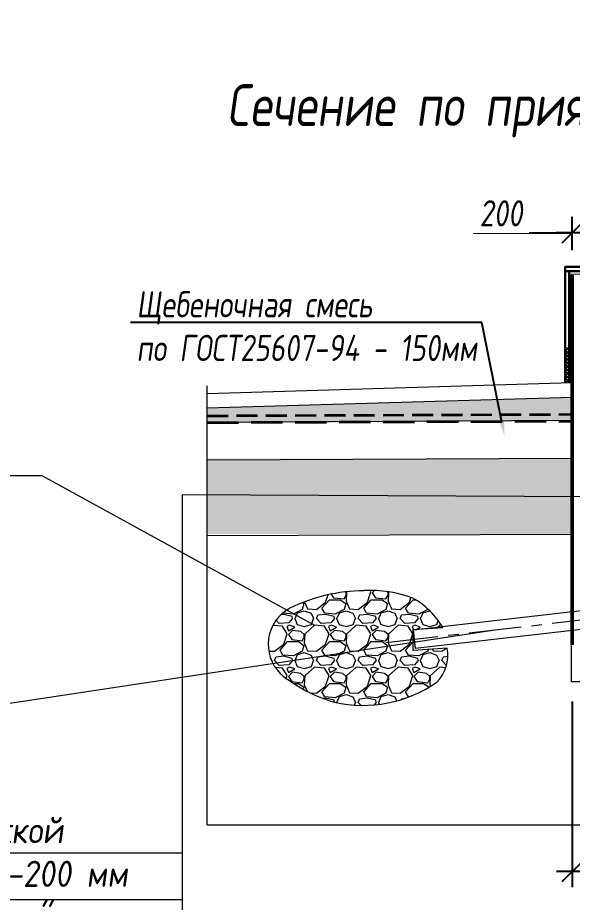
# Model space of a CAD drawing. Header units: millimetres. Extents: x -434100 to 9270898, y 0 to 249028.
# Drawn here: x -344010 to -341359, y 21910 to 26136 of the extents above; entities that cross this region are included whole.
import ezdxf
from ezdxf import colors
from ezdxf.entities.mleader import LeaderData, LeaderLine
from ezdxf.math import Vec2, Vec3

# ---------------------------------------------------------------- set-up
doc = ezdxf.new("R2010")
doc.units = ezdxf.units.MM
doc.header["$MEASUREMENT"] = 0
for name, pattern in [('CENTER', [2, 1.25, -0.25, 0.25, -0.25]), ('DASHED', [19.05, 12.7, -6.35]), ('HIDDEN', [6, 4, -2]), ('ГОСТ 2.303 4', [7, 5, -2, 0])]:
    doc.linetypes.add(name, pattern=pattern)
doc.layers.get('0').update_dxf_attribs({"color": 250, "lineweight": 9})
for name, color, linetype, lineweight in [('_0', 250, 'Continuous', 9), ('_Гранит', 5, 'Continuous', 9), ('А-Гидроизоляция', 152, 'Continuous', 5), ('А-слив', 4, 'Continuous', 9), ('А-Штрих_Гранит', 161, 'Continuous', 5), ('АР_ЖБ', 251, 'Continuous', 50), ('АР_Лестницы наружные', 7, 'Continuous', 15), ('АР_Оси', 195, 'Continuous', 9), ('АР_Оси_Разм', 7, 'Continuous', 15), ('АР_Отметки', 250, 'Continuous', 15), ('АР_Размеры', 175, 'Continuous', 9), ('АР_Текст', 250, 'Continuous', 5), ('АР_Тонкие', 250, 'Continuous', 5), ('АР_Тонкие линие построения', 251, 'Continuous', 9), ('Нвдписи', 164, 'Continuous', 18)]:
    doc.layers.add(name, color=color, linetype=linetype, lineweight=lineweight)
doc.styles.add('GOST 2.304', font='CS_Gost2304.shx')
doc.styles.add('ISOCPEUR', font='isocpeur.TTF', dxfattribs={"width": 0.7})
doc.styles.add('Архитект', font='isocpeur.TTF', dxfattribs={"width": 0.8, "oblique": 8})
doc.styles.add('Архитектурный размер', font='isocpeur.TTF', dxfattribs={"width": 0.8, "oblique": 8})
doc.dimstyles.new('KK 100', dxfattribs={"dimscale": 100, "dimtxt": 3, "dimasz": 2, "dimexe": 1.5, "dimexo": 2, "dimtad": 1, "dimdec": 0, "dimtxsty": 'GOST 2.304', "dimblk": 'OBLIQUE', "dimcen": 2.5, "dimdle": 1.5, "dimadec": 0, "dimazin": 0, "dimtfac": 1, "dimtdec": 0, "dimtmove": 0, "dimatfit": 3, "dimarcsym": 0})

# ---------------------------------------------------------------- blocks, each defined once
blk = doc.blocks.new('_DotSmall')
at = {"color": 0, "linetype": 'ByBlock', "const_width": 0.5}
blk.add_lwpolyline([(-0.0625, 0, 1), (0.0625, 0, 1)], format="xyb", close=True, dxfattribs=at)
blk = doc.blocks.new('_Oblique')
at = {"color": 0, "linetype": 'ByBlock', "lineweight": -2}
blk.add_line((-0.5, -0.5), (0.5, 0.5), dxfattribs=at)
blk = doc.blocks.new('*D1501')
at = {"layer": 'АР_Оси_Разм', "color": 0, "lineweight": -2, "transparency": 16777216}
for p, q in [((-341359.2, 22869.8), (-341359.2, 21982.2)), ((-340128.8, 22766.4), (-340128.8, 21982.2)), ((-340053.8, 22057.2), (-341434.2, 22057.2))]:
    blk.add_line(p, q, dxfattribs=at)
at = {"layer": 'АР_Оси_Разм', "color": 0, "lineweight": -2, "transparency": 16777216, "xscale": 100, "yscale": 100, "zscale": 100, "rotation": 180}
blk.add_blockref('_Oblique', (-341359.2, 22057.2), dxfattribs=at)
at = {"layer": 'АР_Оси_Разм', "color": 0, "lineweight": -2, "transparency": 16777216, "xscale": 100, "yscale": 100, "zscale": 100}
blk.add_blockref('_Oblique', (-340128.8, 22057.2), dxfattribs=at)
at = {"layer": 'АР_Оси_Разм', "color": 0, "lineweight": 9, "transparency": 16777216, "insert": (-340744, 22149.7), "char_height": 125, "attachment_point": 5, "style": 'Архитектурный размер', "bg_fill": 3, "box_fill_scale": 1.25, "bg_fill_color": 256, "bg_fill_true_color": 13158600, "bg_fill_transparency": 0}
blk.add_mtext('1230', dxfattribs=at)
blk = doc.blocks.new('*D1503')
at = {"layer": 'АР_Оси_Разм', "color": 0, "lineweight": -2, "transparency": 16777216}
for p, q in [((-341359.2, 25025.6), (-341359.2, 25183.8)), ((-341159.2, 25025.6), (-341159.2, 25183.8)), ((-341833.4, 25108.8), (-341359.2, 25108.8)), ((-341084.2, 25108.8), (-341434.2, 25108.8))]:
    blk.add_line(p, q, dxfattribs=at)
at = {"layer": 'АР_Оси_Разм', "color": 0, "lineweight": -2, "transparency": 16777216, "xscale": 100, "yscale": 100, "zscale": 100, "rotation": 180}
blk.add_blockref('_Oblique', (-341359.2, 25108.8), dxfattribs=at)
at = {"layer": 'АР_Оси_Разм', "color": 0, "lineweight": -2, "transparency": 16777216, "xscale": 100, "yscale": 100, "zscale": 100}
blk.add_blockref('_Oblique', (-341159.2, 25108.8), dxfattribs=at)
at = {"layer": 'АР_Оси_Разм', "color": 0, "lineweight": 9, "transparency": 16777216, "insert": (-341699.6, 25201.3), "char_height": 125, "attachment_point": 5, "style": 'Архитектурный размер', "bg_fill": 3, "box_fill_scale": 1.25, "bg_fill_color": 256, "bg_fill_true_color": 13158600, "bg_fill_transparency": 0}
blk.add_mtext('200', dxfattribs=at)
blk = doc.blocks.new('лорлро')
at = {"layer": 'АР_Тонкие линие построения', "linetype": 'Continuous'}
for p, q in [((-162, 510), (-166.5, 514)), ((-160, 512), (-162, 470)), ((-162, 498), (-162, 510)), ((-156.6, 515.1), (-160, 512)), ((-60, 464), (-44, 514)), ((-44, 514), (-47.9, 520.4)), ((-27.9, 520.1), (-38, 510)), ((-38, 510), (-22, 486)), ((38, 510), (32.1, 515.1)), ((40, 512), (38, 470)), ((38, 498), (38, 510)), ((41.9, 513.7), (40, 512)), ((-360.4, 466.3), (-346, 432)), ((-278, 436), (-242, 476)), ((-260, 464), (-248.5, 500)), ((-242, 476), (-190, 476)), ((-233.5, 503.2), (-222, 486)), ((-222, 486), (-172, 480)), ((-190, 476), (-164, 458)), ((-172, 480), (-162, 498)), ((-162, 470), (-146, 432)), ((-78, 436), (-42, 476)), ((-42, 476), (10, 476)), ((-22, 486), (28, 480)), ((10, 476), (36, 458)), ((28, 480), (38, 498)), ((38, 470), (54, 432)), ((122, 436), (158, 476)), ((140, 464), (147.6, 487.6)), ((158, 476), (171, 476)), ((-372, 430), (-414, 408)), ((-394, 414), (-362, 424)), ((-364, 458), (-372, 430)), ((-370.4, 462.4), (-364, 458)), ((-362, 424), (-330, 412)), ((-346, 432), (-304, 430)), ((-304, 430), (-260, 464)), ((-264, 412), (-278, 436)), ((-172, 430), (-214, 408)), ((-194, 414), (-162, 424)), ((-164, 458), (-172, 430)), ((-162, 424), (-130, 412)), ((-146, 432), (-104, 430)), ((-104, 430), (-60, 464)), ((-64, 412), (-78, 436)), ((28, 430), (-14, 408)), ((6, 414), (38, 424)), ((36, 458), (28, 430)), ((38, 424), (70, 412)), ((54, 432), (96, 430)), ((96, 430), (140, 464)), ((136, 412), (122, 436)), ((228, 430), (186, 408)), ((206, 414), (237.3, 423.8)), ((228.6, 432.1), (228, 430)), ((-460, 406), (-473.7, 404.6)), ((-464, 412), (-464.5, 412.8)), ((-414, 408), (-464, 412)), ((-420, 396), (-460, 406)), ((-418, 386), (-436, 366)), ((-418, 386), (-420, 396)), ((-408, 386), (-396, 358)), ((-406, 386), (-394, 414)), ((-330, 412), (-318, 386)), ((-328, 358), (-318, 386)), ((-304, 386), (-298, 402)), ((-282, 362), (-304, 386)), ((-260, 406), (-298, 402)), ((-214, 408), (-264, 412)), ((-220, 396), (-260, 406)), ((-218, 386), (-236, 366)), ((-218, 386), (-220, 396)), ((-208, 386), (-196, 358)), ((-206, 386), (-194, 414)), ((-130, 412), (-118, 386)), ((-128, 358), (-118, 386)), ((-104, 386), (-98, 402)), ((-82, 362), (-104, 386)), ((-60, 406), (-98, 402)), ((-14, 408), (-64, 412)), ((-20, 396), (-60, 406)), ((-18, 386), (-36, 366)), ((-18, 386), (-20, 396)), ((-8, 386), (4, 358)), ((-6, 386), (6, 414)), ((70, 412), (82, 386)), ((72, 358), (82, 386)), ((96, 386), (102, 402)), ((118, 362), (96, 386)), ((140, 406), (102, 402)), ((186, 408), (136, 412)), ((180, 396), (140, 406)), ((182, 386), (164, 366)), ((182, 386), (180, 396)), ((192, 386), (204, 358)), ((194, 386), (206, 414)), ((-466, 350), (-512.1, 353.8)), ((-482, 362), (-496.9, 378.2)), ((-436, 366), (-482, 362)), ((-444, 314), (-466, 350)), ((-432, 354), (-446, 348)), ((-446, 348), (-438, 328)), ((-438, 328), (-408, 346)), ((-408, 346), (-432, 354)), ((-396, 358), (-362, 348)), ((-362, 348), (-328, 358)), ((-314, 354), (-360, 312)), ((-266, 350), (-314, 354)), ((-236, 366), (-282, 362)), ((-244, 314), (-266, 350)), ((-232, 354), (-246, 348)), ((-246, 348), (-238, 328)), ((-238, 328), (-208, 346)), ((-208, 346), (-232, 354)), ((-196, 358), (-162, 348)), ((-162, 348), (-128, 358)), ((-114, 354), (-160, 312)), ((-66, 350), (-114, 354)), ((-36, 366), (-82, 362)), ((-44, 314), (-66, 350)), ((-32, 354), (-46, 348)), ((-46, 348), (-38, 328)), ((-38, 328), (-8, 346)), ((-8, 346), (-32, 354)), ((4, 358), (38, 348)), ((38, 348), (72, 358)), ((86, 354), (40, 312)), ((134, 350), (86, 354)), ((164, 366), (118, 362)), ((156, 314), (134, 350)), ((168, 354), (154, 348)), ((154, 348), (159.7, 333.9)), ((192, 346), (168, 354)), ((173.3, 334.8), (192, 346)), ((204, 358), (238, 348)), ((238, 348), (272, 358)), ((272, 358), (278.4, 376)), ((286, 354), (272.2, 341.4)), ((293.7, 353.4), (286, 354)), ((-460, 264), (-444, 314)), ((-418, 330), (-438, 310)), ((-438, 310), (-422, 286)), ((-378, 324), (-418, 330)), ((-362, 310), (-378, 324)), ((-372, 280), (-362, 298)), ((-360, 312), (-362, 270)), ((-362, 298), (-362, 310)), ((-260, 264), (-244, 314)), ((-218, 330), (-238, 310)), ((-238, 310), (-222, 286)), ((-178, 324), (-218, 330)), ((-162, 310), (-178, 324)), ((-172, 280), (-162, 298)), ((-160, 312), (-162, 270)), ((-162, 298), (-162, 310)), ((-60, 264), (-44, 314)), ((-18, 330), (-38, 310)), ((-38, 310), (-22, 286)), ((22, 324), (-18, 330)), ((38, 310), (22, 324)), ((28, 280), (38, 298)), ((40, 312), (38, 270)), ((38, 298), (38, 310)), ((140, 264), (156, 314)), ((-504, 230), (-460, 264)), ((-478, 236), (-442, 276)), ((-442, 276), (-390, 276)), ((-422, 286), (-372, 280)), ((-390, 276), (-364, 258)), ((-364, 258), (-372, 230)), ((-362, 270), (-346, 232)), ((-304, 230), (-260, 264)), ((-278, 236), (-242, 276)), ((-242, 276), (-190, 276)), ((-222, 286), (-172, 280)), ((-190, 276), (-164, 258)), ((-164, 258), (-172, 230)), ((-162, 270), (-146, 232)), ((-104, 230), (-60, 264)), ((-78, 236), (-42, 276)), ((-42, 276), (10, 276)), ((-22, 286), (28, 280)), ((10, 276), (36, 258)), ((36, 258), (28, 230)), ((38, 270), (54, 232)), ((96, 230), (140, 264)), ((122, 236), (157.7, 275.7)), ((-532.2, 231.3), (-504, 230)), ((-464, 212), (-478, 236)), ((-414, 208), (-464, 212)), ((-372, 230), (-414, 208)), ((-406, 186), (-394, 214)), ((-394, 214), (-362, 224)), ((-362, 224), (-330, 212)), ((-346, 232), (-304, 230)), ((-330, 212), (-318, 186)), ((-264, 212), (-278, 236)), ((-214, 208), (-264, 212)), ((-172, 230), (-214, 208)), ((-206, 186), (-194, 214)), ((-194, 214), (-162, 224)), ((-162, 224), (-130, 212)), ((-146, 232), (-104, 230)), ((-130, 212), (-118, 186)), ((-64, 212), (-78, 236)), ((-14, 208), (-64, 212)), ((28, 230), (-14, 208)), ((-6, 186), (6, 214)), ((6, 214), (38, 224)), ((38, 224), (70, 212)), ((54, 232), (96, 230)), ((70, 212), (82, 186)), ((136, 212), (122, 236)), ((186, 208), (136, 212)), ((228, 230), (186, 208)), ((194, 186), (206, 214)), ((206, 214), (238, 224)), ((230.4, 238.4), (228, 230)), ((238, 224), (270, 212)), ((250.8, 239.7), (254, 232)), ((254, 232), (296, 230)), ((270, 212), (282, 186)), ((296, 230), (314, 243.9)), ((-524.7, 200.4), (-518, 186)), ((-518.6, 184.4), (-518, 186)), ((-504, 186), (-498, 202)), ((-482, 162), (-504, 186)), ((-460, 206), (-498, 202)), ((-420, 196), (-460, 206)), ((-418, 186), (-436, 166)), ((-418, 186), (-420, 196)), ((-408, 186), (-396, 158)), ((-328, 158), (-318, 186)), ((-304, 186), (-298, 202)), ((-282, 162), (-304, 186)), ((-260, 206), (-298, 202)), ((-220, 196), (-260, 206)), ((-218, 186), (-236, 166)), ((-218, 186), (-220, 196)), ((-208, 186), (-196, 158)), ((-128, 158), (-118, 186)), ((-104, 186), (-98, 202)), ((-82, 162), (-104, 186)), ((-60, 206), (-98, 202)), ((-20, 196), (-60, 206)), ((-18, 186), (-36, 166)), ((-18, 186), (-20, 196)), ((-8, 186), (4, 158)), ((72, 158), (82, 186)), ((96, 186), (102, 202)), ((118, 162), (96, 186)), ((140, 206), (102, 202)), ((180, 196), (140, 206)), ((182, 186), (164, 166)), ((182, 186), (180, 196)), ((192, 186), (204, 158)), ((272, 158), (282, 186)), ((296, 186), (302, 202)), ((317.9, 162.1), (296, 186)), ((324, 204.3), (302, 202)), ((-466, 150), (-501.4, 152.9)), ((-436, 166), (-482, 162)), ((-444, 114), (-466, 150)), ((-432, 154), (-446, 148)), ((-446, 148), (-438, 128)), ((-438, 128), (-408, 146)), ((-418, 130), (-438, 110)), ((-408, 146), (-432, 154)), ((-378, 124), (-418, 130)), ((-396, 158), (-362, 148)), ((-362, 148), (-328, 158)), ((-314, 154), (-360, 112)), ((-266, 150), (-314, 154)), ((-236, 166), (-282, 162)), ((-244, 114), (-266, 150)), ((-232, 154), (-246, 148)), ((-246, 148), (-238, 128)), ((-238, 128), (-208, 146)), ((-218, 130), (-238, 110)), ((-208, 146), (-232, 154)), ((-178, 124), (-218, 130)), ((-196, 158), (-162, 148)), ((-162, 148), (-128, 158)), ((-114, 154), (-160, 112)), ((-66, 150), (-114, 154)), ((-36, 166), (-82, 162)), ((-44, 114), (-66, 150)), ((-32, 154), (-46, 148)), ((-46, 148), (-38, 128)), ((-38, 128), (-8, 146)), ((-18, 130), (-38, 110)), ((-8, 146), (-32, 154)), ((22, 124), (-18, 130)), ((4, 158), (38, 148)), ((38, 148), (72, 158)), ((86, 154), (40, 112)), ((134, 150), (86, 154)), ((164, 166), (118, 162)), ((156, 114), (134, 150)), ((168, 154), (154, 148)), ((154, 148), (162, 128)), ((162, 128), (192, 146)), ((182, 130), (162, 110)), ((192, 146), (168, 154)), ((222, 124), (182, 130)), ((204, 158), (238, 148)), ((238, 148), (272, 158)), ((286, 154), (240, 112)), ((314.8, 151.6), (286, 154)), ((-448.2, 100.9), (-444, 114)), ((-438, 110), (-422, 86)), ((-422, 86), (-372, 80)), ((-362, 110), (-378, 124)), ((-372, 80), (-362, 98)), ((-360, 112), (-362, 70)), ((-362, 98), (-362, 110)), ((-260, 64), (-244, 114)), ((-238, 110), (-222, 86)), ((-222, 86), (-172, 80)), ((-162, 110), (-178, 124)), ((-172, 80), (-162, 98)), ((-160, 112), (-162, 70)), ((-162, 98), (-162, 110)), ((-60, 64), (-44, 114)), ((-38, 110), (-22, 86)), ((-22, 86), (28, 80)), ((38, 110), (22, 124)), ((28, 80), (38, 98)), ((40, 112), (38, 70)), ((38, 98), (38, 110)), ((140, 64), (156, 114)), ((162, 110), (178, 86)), ((178, 86), (228, 80)), ((238, 110), (222, 124)), ((228, 80), (238, 98)), ((240, 112), (238, 70)), ((238, 98), (238, 110)), ((-412.4, 76), (-390, 76)), ((-390, 76), (-364, 58)), ((-364, 58), (-366.7, 48.6)), ((-362, 70), (-349, 39.2)), ((-304, 30), (-260, 64)), ((-278, 36), (-242, 76)), ((-242, 76), (-190, 76)), ((-190, 76), (-164, 58)), ((-164, 58), (-172, 30)), ((-162, 70), (-146, 32)), ((-104, 30), (-60, 64)), ((-78, 36), (-42, 76)), ((-42, 76), (10, 76)), ((10, 76), (36, 58)), ((36, 58), (28, 30)), ((38, 70), (54, 32)), ((96, 30), (140, 64)), ((122, 36), (158, 76)), ((158, 76), (210, 76)), ((210, 76), (234.7, 58.9)), ((238, 70), (241.1, 62.7)), ((-333.4, 31.4), (-304, 30)), ((-264, 12), (-278, 36)), ((-260, 6), (-271.3, 4.8)), ((-214, 8), (-264, 12)), ((-220, -4), (-260, 6)), ((-172, 30), (-214, 8)), ((-206, -14), (-194, 14)), ((-194, 14), (-162, 24)), ((-162, 24), (-130, 12)), ((-146, 32), (-104, 30)), ((-130, 12), (-118, -14)), ((-104, -14), (-98, 2)), ((-60, 6), (-98, 2)), ((-64, 12), (-78, 36)), ((-14, 8), (-64, 12)), ((-20, -4), (-60, 6)), ((28, 30), (-14, 8)), ((-6, -14), (6, 14)), ((6, 14), (38, 24)), ((38, 24), (70, 12)), ((54, 32), (96, 30)), ((70, 12), (78.8, -7.1)), ((101, -0.7), (102, 2)), ((113.2, 3.2), (102, 2)), ((136, 12), (122, 36)), ((137.6, 11.9), (136, 12)), ((-218.3, -12.7), (-220, -4)), ((-208, -14), (-207.5, -15.1)), ((-122.6, -26.9), (-118, -14)), ((-91, -28.2), (-104, -14)), ((-18, -14), (-28.8, -26.1)), ((-18, -14), (-20, -4)), ((-8, -14), (-4, -23.4))]:
    blk.add_line(p, q, dxfattribs=at)
at = {"layer": 'АР_Тонкие линие построения'}
for p, q in [((157.7, 333.7), (299.8, 343.2)), ((157.7, 233.5), (157.7, 333.7)), ((320.2, 244.3), (157.7, 233.5)), ((320.2, 244.3), (320.2, 244.3))]:
    blk.add_line(p, q, dxfattribs=at)
for centre, radius, start, end in [((-71.2, -292.2), 811.7, 90.4351, 116.3202), ((-46.3, -70), 590.4, 69.8294, 93.0079), ((-31.4, 150.7), 383.2, 30.1646, 60.501), ((-338.3, 262.3), 196.4, 118.2018, 225.019), ((149.2, 207.8), 174.8, 314.1184, 12.0597), ((-19, 680.6), 721.4, 230.5738, 254.0636), ((-81, 586.9), 615.2, 257.2205, 304.8902)]:
    blk.add_arc(centre, radius, start, end, dxfattribs=at)
blk = doc.blocks.new('A$C404977ca')
at = {"layer": '_0', "lineweight": 9, "ltscale": 10, "elevation": -80391.6}
blk.add_lwpolyline([(-2920.4, -312.9), (-559.8, 42.9)], dxfattribs=at)
at = {"layer": 'АР_Лестницы наружные'}
blk.add_line((-4334.7, 779.9, -76251.6), (-2734.8, 779.9, -76251.6), dxfattribs=at)
at = {"layer": 'Нвдписи'}
for p, q in [((-2064.9, 687.3, -80391.6), (-2064.9, -1890.2, -80391.6)), ((70.1, 676, 0), (-2064.9, 687.3, -80391.6)), ((-2064.9, -1025, -80391.6), (-5446, -1025, -80391.6)), ((-2064.9, -1248.3, -80391.6), (-5442.5, -1248.3, -80391.6))]:
    blk.add_line(p, q, dxfattribs=at)
at = {"layer": 'АР_Тонкие', "color": 18, "true_color": 0x000000, "insert": (-2111.7, -852.6, -80391.6), "char_height": 125, "width": 6468.098, "attachment_point": 2, "style": 'Архитект'}
blk.add_mtext('\\pxql;{\\W0.9;-Затирка, покраска фасадной краской\\P-Ж/б  стена (см. КЖ)             -200 мм\\fISOCPEUR|b0|i0|c204|p34;\\Q15;\\P-Битумный праймер "Техно Николь" \\fISOCPEUR|b0|i1|c204|p34;\\Q0;\\P\\fISOCPEUR|b0|i0|c204|p34;\\Q15;-Гидроизоляция "Техноэласт ЭПП"-2 слоя\\P-Обратная засыпка \\P\\W0.8;\\P\\pq*;\\fISOCPEUR|b0|i1|c204|p34;\\Q0;\\P}\\P ', dxfattribs=at)

msp = doc.modelspace()

# ---------------------------------------------------------------- hatches: boundary and pattern name
at = {"layer": 'А-Штрих_Гранит'}
h = msp.add_hatch(dxfattribs=at)
h.set_pattern_fill('SACNCR', color=256, scale=5, style=0)
h.set_pattern_definition([(45, (-948436.875, -88761.118), (-8.41899011, 8.41899011), []), (45, (-948428.456, -88761.118), (-8.41899011, 8.41899011), [0, -11.90625])])
h.paths.add_polyline_path([(-341394.019, 24393.596), (-341374.019, 24393.596), (-341374.019, 24563.591), (-341394.019, 24563.591)])
at = {"layer": 'АР_Тонкие', "true_color": 0x000000}
h = msp.add_hatch(dxfattribs=at)
h.set_pattern_fill('AR-CONC', color=18, scale=0.3)
h.set_pattern_definition([(50, (-560273.784, 198822.126), (54.655401, -4.781726), [5.715, -62.865]), (355, (-560273.784, 198822.126), (-10.573026, 57.317054), [4.572, -50.292175]), (100.451445, (-560269.23, 198821.727), (44.082374, 52.535326), [4.857003, -53.427073]), (46.1842, (-560273.784, 198837.366), (81.323712, -12.612698), [8.5725, -94.2975]), (96.635558, (-560267.01, 198836.315), (71.22124, 74.227837), [7.285507, -80.140682]), (351.18415, (-560273.78, 198837.366), (71.22124, 74.227837), [6.85799, -75.43792]), (21, (-560266.164, 198833.556), (45.4843174, -30.6795595), [5.715, -62.865]), (326, (-560266.164, 198833.556), (18.540609, 55.25639), [4.572, -50.292]), (71.451445, (-560262.374, 198831), (64.024926, 24.576831), [4.857003, -53.426981]), (37.5, (-560273.784, 198822.126), (0.926581, 25.3665117), [0, -49.6824, 0, -51.054, 0, -50.4825]), (7.5, (-560273.784, 198822.126), (20.0458988, 30.0541724), [0, -29.1084, 0, -48.5394, 0, -19.2405]), (327.5, (-560290.776, 198822.126), (40.6771786, -1.7186232), [0, -19.05, 0, -59.436, 0, -78.867]), (317.5, (-560298.396, 198822.126), (44.4387544, 7.6279473), [0, -24.765, 0, -39.4716, 0, -56.007])])
h.paths.add_polyline_path([(-342567.814, 24284.542), (-343103.934, 24269.757), (-343103.934, 24198.677), (-341359.208, 24208.162), (-341359.208, 24321.245)])
h = msp.add_hatch(dxfattribs=at)
h.set_pattern_fill('AR-SAND', color=18, scale=20)
h.set_pattern_definition([(37.5, (-852069.32, -266072.964), (-1.2598672, 38.5364754), [0, -30.4, 0, -34, 0, -32.5]), (7.5, (-852069.32, -266072.964), (35.395534, 56.4429213), [0, -16.4, 0, -27.4, 0, -10.5]), (327.5, (-852093.92, -266072.964), (62.2828372, 0.113181), [0, -10, 0, -36, 0, -47]), (317.5, (-852093.92, -266072.964), (60.122532, 17.5535113), [0, -5, 0, -23.6, 0, -27])])
h.paths.add_polyline_path([(-341358.991, 23669.056), (-342552.491, 23669.591), (-342552.491, 23669.053), (-343103.95, 23669.053), (-343103.918, 24029.46), (-341359.425, 24029.601)])

# ---------------------------------------------------------------- linework, layer by layer
at = {"layer": '_Гранит', "color": 0, "lineweight": 30}
msp.add_lwpolyline([(-341374.019, 24390.371), (-341374.019, 24925.644), (-341394.019, 24925.644), (-341394.019, 24389.627)], dxfattribs=at)
at = {"layer": 'А-слив', "linetype": 'HIDDEN', "lineweight": 20}
msp.add_line((-342120.396, 23211.307, 80391.58), (-342110.238, 23122.889, 80391.58), dxfattribs=at)
at = {"layer": 'АР_ЖБ', "elevation": 80391.58}
msp.add_lwpolyline([(-341359.206, 23140.078), (-341359.211, 24905.643)], dxfattribs=at)
at = {"layer": 'АР_Лестницы наружные'}
msp.add_line((-343894.051, 23949.658, 4140.005), (-342592.103, 23233.171, 80391.578), dxfattribs=at)
at = {"layer": 'АР_Оси', "linetype": 'CENTER', "ltscale": 200, "elevation": 80391.58}
msp.add_lwpolyline([(-342250.031, 23151.621), (-340950.971, 23300.816)], dxfattribs=at)
at = {"layer": 'АР_Тонкие', "color": 18, "true_color": 0x000000}
for p, q in [((-341359.208, 24390.922, 80417.799), (-343103.934, 24339.471, 77042.728)), ((-343103.934, 22279.368, 81058.063), (-343103.934, 24376.999, 78637.93)), ((-341359.208, 24320.922, 80417.799), (-343103.934, 24269.919, 77042.728)), ((-341359.208, 24211.415, 83581.345), (-343103.934, 24202.072, 80070.18)), ((-341359.208, 24029.46, 80391.58), (-343103.934, 24022.405, 77042.728)), ((-343103.934, 23661.996, 79462.861), (-341364.205, 23669.051, 80397.38)), ((-342120.396, 23211.307, 80391.58), (-341126.931, 23325.442, 80391.58)), ((-342120.396, 23211.307, 80391.58), (-342110.238, 23122.889, 80391.58)), ((-341116.773, 23237.023, 80391.58), (-342110.238, 23122.889, 80391.58))]:
    msp.add_line(p, q, dxfattribs=at)
at = {"layer": 'АР_Тонкие', "color": 18, "linetype": 'ГОСТ 2.303 4', "lineweight": 35, "ltscale": 20, "true_color": 0x000000}
msp.add_line((-343103.934, 24234.217, 80070.18), (-341368.862, 24241.272, 81341.58), dxfattribs=at)
at = {"layer": 'АР_Тонкие', "color": 18, "linetype": 'ГОСТ 2.303 4', "lineweight": 35, "ltscale": 30, "true_color": 0x000000}
msp.add_line((-343103.934, 24202.072, 77042.728), (-341359.208, 24208.838, 80391.58), dxfattribs=at)
at = {"layer": 'Нвдписи'}
msp.add_line((-341089.113, 23845.747, 80391.629), (-343224.085, 23857.027), dxfattribs=at)

# ---------------------------------------------------------------- block references
at = {"layer": '_0', "lineweight": 9}
msp.add_blockref('лорлро', (-342278.103, 22879.17, 80391.578), dxfattribs=at)

# ---------------------------------------------------------------- texts
at = {"layer": 'АР_Текст', "color": 18, "lineweight": 13, "true_color": 0x000000, "insert": (-341983.5, 25691), "char_height": 200, "width": 3119.9834, "attachment_point": 5, "line_spacing_factor": 0.72, "style": 'Архитект'}
msp.add_mtext('Cечение по приямку', dxfattribs=at)

# ---------------------------------------------------------------- leaders
at = {"layer": 'АР_Отметки'}
ml = msp.add_multileader_mtext('Standard', dxfattribs=at)
ml.set_content('{\\W0.8;-2,500}', color=256, style='ISOCPEUR')
ml.set_leader_properties(color=256, linetype='Continuous', lineweight=-1)
ml.set_arrow_properties(name='DOTSMALL')
ml.build(insert=Vec2(0, 0))
ml.multileader.update_dxf_attribs({"has_text_frame": 1, "text_left_attachment_type": 4, "text_right_attachment_type": 4, "dogleg_length": 100, "arrow_head_size": 180})
ctx = ml.context
ctx.base_point, ctx.char_height, ctx.arrow_head_size, ctx.landing_gap_size, ctx.plane_origin = Vec3(-348917.097, 102167.799), 250, 180, 50, Vec3(-348638.575, 101601.282)
ctx.left_attachment, ctx.right_attachment = 4, 4
notes = []
notes.append((ctx, [(0, (0, 0, 0), (0, 0), (1, 0), 1, [])]))
ctx.mtext.insert, ctx.mtext.width, ctx.mtext.line_spacing_style, ctx.mtext.flow_direction = Vec3(-348867.097, 102501.132), 749.68982, 2, 5
ml = msp.add_multileader_mtext('Standard', dxfattribs=at)
ml.set_content('{\\W0.8;-2,400}', color=256, style='ISOCPEUR')
ml.set_leader_properties(color=256, linetype='Continuous', lineweight=-1)
ml.set_arrow_properties(name='DOTSMALL')
ml.build(insert=Vec2(0, 0))
ml.multileader.update_dxf_attribs({"has_text_frame": 1, "text_left_attachment_type": 4, "text_right_attachment_type": 4, "dogleg_length": 100, "arrow_head_size": 180})
ctx = ml.context
ctx.base_point, ctx.char_height, ctx.arrow_head_size, ctx.landing_gap_size, ctx.plane_origin = Vec3(-345559.569, 101933.6), 250, 180, 50, Vec3(-345640.963, 100655.48)
ctx.left_attachment, ctx.right_attachment = 4, 4
notes.append((ctx, [(0, (0, 0, 0), (0, 0), (1, 0), 1, [])]))
ctx.mtext.insert, ctx.mtext.width, ctx.mtext.defined_height, ctx.mtext.line_spacing_style, ctx.mtext.flow_direction = Vec3(-345509.569, 102266.933), 769.98896, 343.888, 2, 5
ml = msp.add_multileader_mtext('Standard', dxfattribs=at)
ml.set_content('{\\W0.8;-2,550}', color=256, style='ISOCPEUR')
ml.set_leader_properties(color=256, linetype='Continuous', lineweight=-1)
ml.set_arrow_properties(name='DOTSMALL')
ml.build(insert=Vec2(0, 0))
ml.multileader.update_dxf_attribs({"has_text_frame": 1, "text_left_attachment_type": 4, "text_right_attachment_type": 4, "dogleg_length": 100, "arrow_head_size": 180})
ctx = ml.context
ctx.base_point, ctx.char_height, ctx.arrow_head_size, ctx.landing_gap_size, ctx.plane_origin = Vec3(-342033.254, 92368.052), 250, 180, 50, Vec3(-342114.648, 91100.488)
ctx.left_attachment, ctx.right_attachment = 4, 4
notes.append((ctx, [(0, (0, 0, 0), (0, 0), (1, 0), 1, [])]))
ctx.mtext.insert, ctx.mtext.width, ctx.mtext.line_spacing_style, ctx.mtext.flow_direction = Vec3(-341983.254, 92701.385), 852.69703, 2, 5
at = {"layer": 'АР_Тонкие', "color": 18, "true_color": 0x000000}
ml = msp.add_multileader_mtext('Standard', dxfattribs=at)
ml.set_content('\\A1;Щебеночная смесь \\Pпо ГОСТ25607-94 - 150мм', color=(0, 0, 0), style='Архитект')
ml.set_leader_properties()
ml.build(insert=Vec2(0, 0))
ml.multileader.update_dxf_attribs({"text_left_attachment_type": 6, "text_right_attachment_type": 6, "dogleg_length": 50, "arrow_head_size": 75})
ctx = ml.context
ctx.base_point, ctx.char_height, ctx.arrow_head_size, ctx.landing_gap_size, ctx.plane_origin, ctx.plane_x_axis = Vec3(-341792.768, 24679.128, 79441.58), 125, 75, 12, Vec3(-365641.066, 48648.756, 79441.58), Vec3(-1, 0)
ctx.left_attachment, ctx.right_attachment = 6, 6
notes.append((ctx, [(1, (1, 1, 0), (-341791.381, 24679.128, 79441.58), (-1, 0), 1.387, [(0, [(-341683.069, 24137.525, 79441.58)], 0, [])])]))
ctx.mtext.insert, ctx.mtext.width, ctx.mtext.defined_height, ctx.mtext.flow_direction = Vec3(-343442.201, 24829.128, 79441.58), 3092.09039, 781.171, 5
for ctx, leaders in notes:
    for number, flags, end, landing, length, lines in leaders:
        leader = LeaderData()
        leader.index, (leader.has_last_leader_line, leader.has_dogleg_vector, leader.attachment_direction) = number, flags
        leader.last_leader_point, leader.dogleg_vector, leader.dogleg_length = Vec3(end), Vec3(landing), length
        for number, points, colour, breaks in lines:
            line = LeaderLine()
            line.index, line.vertices, line.color, line.breaks = number, Vec3.list(points), colors.encode_raw_color(colour), breaks
            leader.lines.append(line)
        ctx.leaders.append(leader)

# ---------------------------------------------------------------- next in the draw order: dimensions: what is measured, and where the dimension line sits
at = {"layer": 'АР_Оси_Разм', "color": 18, "lineweight": 9, "true_color": 0x000000}
dim = msp.add_linear_dim(base=(-341359.205, 22057.179), p1=(-340128.765, 22866.404, 80816.765), p2=(-341359.205, 22969.753, 80391.58), dimstyle='KK 100', override={"dimtxt": 1.25, "dimasz": 1, "dimexe": 0.75, "dimexo": 1, "dimgap": 0.3, "dimtxsty": 'Архитектурный размер', "dimdle": 0.75, "dimtmove": 1, "dimtfill": 1}, dxfattribs=at)
dim.commit()
dim.dimension.update_dxf_attribs({"geometry": '*D1501', "text_midpoint": (-340743.985, 22149.679)})

# ---------------------------------------------------------------- next in the draw order: linework, layer by layer
at = {"layer": 'А-Гидроизоляция', "linetype": 'DASHED', "const_width": 6}
msp.add_lwpolyline([(-341154.205, 24910.644), (-341364.205, 24910.644), (-341364.205, 22964.037), (-340172.691, 22964.037), (-340172.691, 23174.037), (-340363.557, 23174.037)], dxfattribs=at)
at = {"layer": 'АР_Тонкие', "color": 18, "true_color": 0x000000}
msp.add_line((-343103.934, 22279.368, 81058.063), (-339543.633, 22279.368, 81058.063), dxfattribs=at)

# ---------------------------------------------------------------- next in the draw order: block references
at = {"layer": 'АР_Размеры', "lineweight": 13, "ltscale": 500}
msp.add_blockref('A$C404977ca', (-341159.205, 23169.757, 80391.58), dxfattribs=at)

# ---------------------------------------------------------------- next in the draw order: dimensions: what is measured, and where the dimension line sits
at = {"layer": 'АР_Оси_Разм', "color": 18, "lineweight": 9, "true_color": 0x000000}
dim = msp.add_linear_dim(base=(-341359.21, 25108.814, -80391.58), p1=(-341159.205, 24925.644), p2=(-341359.21, 24925.644), dimstyle='KK 100', override={"dimtxt": 1.25, "dimasz": 1, "dimexe": 0.75, "dimexo": 1, "dimgap": 0.3, "dimtxsty": 'Архитектурный размер', "dimdle": 0.75, "dimtmove": 1, "dimtfill": 1}, dxfattribs=at)
dim.commit()
dim.dimension.update_dxf_attribs({"geometry": '*D1503', "text_midpoint": (-341699.58, 25004.64, -80391.58), "dimtype": 160})

# ---------------------------------------------------------------- next in the draw order: linework, layer by layer
at = {"layer": '_Гранит', "color": 0, "lineweight": 30}
msp.add_lwpolyline([(-341394.019, 24925.644), (-341138.441, 24925.644), (-341138.441, 24945.069), (-341394.019, 24945.069)], close=True, dxfattribs=at)

doc.saveas('drawing.dxf')
